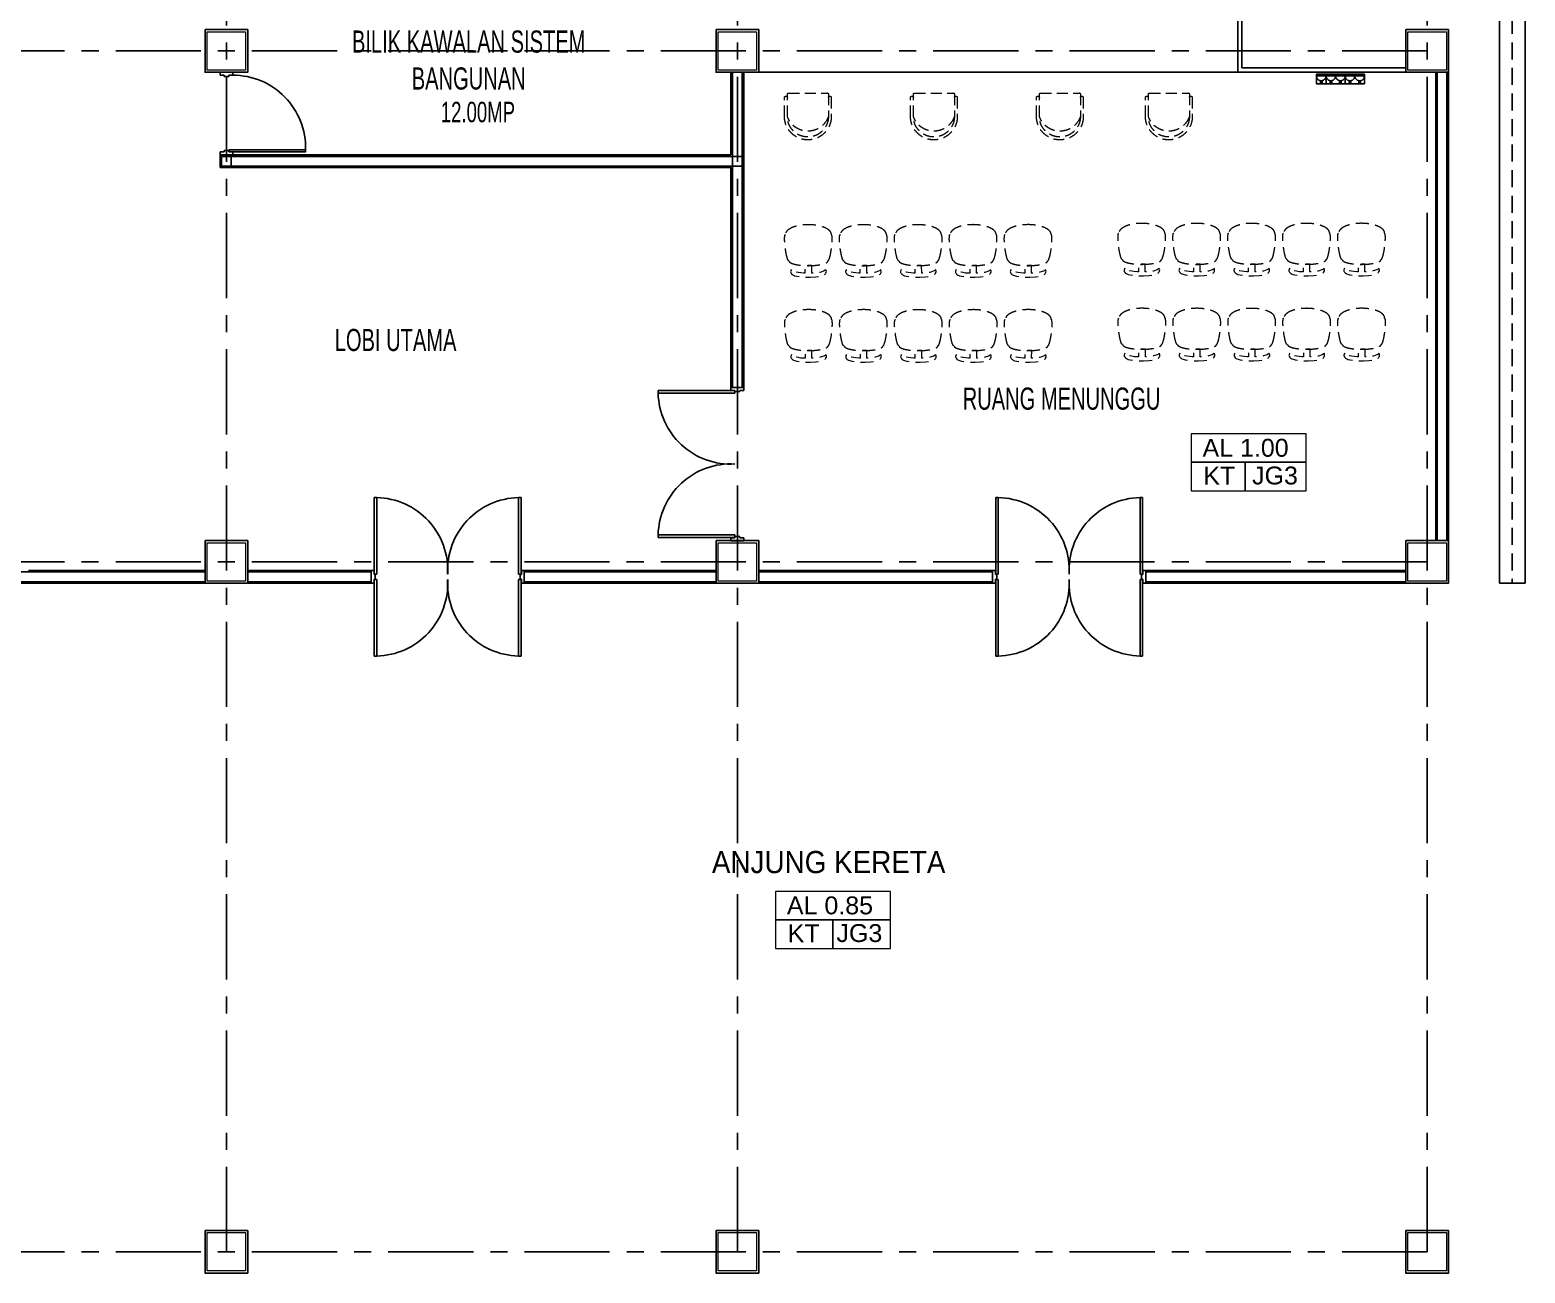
# Model space of a CAD drawing. Header units: millimetres. Extents: x 401562 to 564367, y -269451 to 12039.
# Drawn here: x 504184 to 521742, y -237029 to -222432 of the extents above; entities that cross this region are included whole.
import ezdxf

# ---------------------------------------------------------------- set-up
doc = ezdxf.new("R2010")
doc.units = ezdxf.units.MM
doc.header["$MEASUREMENT"] = 0
for name, pattern in [('CENTER', [2, 1.25, -0.25, 0.25, -0.25]), ('DASHED', [19.05, 12.7, -6.35]), ('HIDDEN', [0.375, 0.25, -0.125])]:
    doc.linetypes.add(name, pattern=pattern)
for name, color, linetype, lineweight in [('A-FLOR-OTLN', 6, 'Continuous', 9), ('FURNITURE', 9, 'Continuous', 9), ('ID-fur', 9, 'Continuous', 9), ('ID-WORKSTATION', 7, 'Continuous', 9)]:
    doc.layers.add(name, color=color, linetype=linetype, lineweight=lineweight)
for name, color, linetype in [('C-door', 1, 'Continuous'), ('G2-text', 3, 'Continuous'), ('GRID', 9, 'Continuous'), ('Hatch-wall', 240, 'Continuous'), ('KODING', 7, 'Continuous'), ('LINE', 1, 'Continuous'), ('PERABUT', 7, 'HIDDEN'), ('SILING', 8, 'Continuous'), ('VPORT', 2, 'Continuous'), ('WALL', 3, 'Continuous')]:
    doc.layers.add(name, color=color, linetype=linetype)
doc.layers.get('VPORT').off()
doc.styles.add('ARIAL', font='arial.ttf', dxfattribs={"width": 0.65, "height": 1.6})
doc.styles.get("Standard").update_dxf_attribs({"font": 'arial.ttf'})

# ---------------------------------------------------------------- blocks, each defined once
blk = doc.blocks.new('P9')
at = {"layer": 'C-door', "color": 12}
for p, q in [((533038, 332560), (533038, 332560)), ((533038, 332560), (533188, 332560)), ((533038, 332560), (533038, 332525)), ((533188, 332525), (533188, 332560)), ((532183, 332523), (533083, 332523)), ((532183, 332523), (532183, 332493)), ((532183, 332493), (533083, 332493)), ((533038, 332525), (533085, 332525)), ((533083, 332523), (533083, 332493)), ((533085, 332525), (533085, 332510)), ((533085, 332510), (533141, 332510)), ((533141, 332525), (533188, 332525)), ((533141, 332510), (533141, 332525)), ((532183, 330827), (533083, 330827)), ((532183, 330797), (532183, 330827)), ((532183, 330797), (533083, 330797)), ((533038, 330760), (533038, 330795)), ((533038, 330795), (533085, 330795)), ((533083, 330797), (533083, 330827)), ((533085, 330810), (533141, 330810)), ((533085, 330795), (533085, 330810)), ((533085, 330795), (533085, 330810)), ((533141, 330810), (533141, 330795)), ((533141, 330795), (533188, 330795)), ((533188, 330795), (533188, 330760)), ((533038, 330760), (533038, 330760)), ((533038, 330760), (533188, 330760))]:
    blk.add_line(p, q, dxfattribs=at)
at = {"layer": 'Hatch-wall', "color": 1, "ltscale": 2}
for centre, start, end in [((533034, 332510), 181.13, 273.2981), ((533034, 330810), 86.7019, 178.87)]:
    blk.add_arc(centre, 851, start, end, dxfattribs=at)
blk = doc.blocks.new('Haw Par_dwg_CHAIR2-166829-1 Ground Floor Lvl')
at = {"layer": 'ID-fur', "color": 9, "linetype": 'DASHED', "ltscale": 10}
for p, q in [((-275, 325), (-275, 104)), ((-241, 325), (-241, 65)), ((241, 65), (241, 325)), ((275, 104), (275, 325)), ((-226, 50), (226, 50))]:
    blk.add_line(p, q, dxfattribs=at)
for centre, radius, start, end in [((0, 325), 275, 0, 180), ((0, 325), 241, 0, 180), ((0, 244), 254, 18.6472, 161.3528), ((-258, 104), 17, 180, 0), ((-226, 65), 15.4, 180, 270), ((226, 65), 15.4, 270, 0), ((258, 104), 17, 180, 360)]:
    blk.add_arc(centre, radius, start, end, dxfattribs=at)
blk = doc.blocks.new('waiting chair')
at = {"layer": 'FURNITURE', "color": 9, "linetype": 'DASHED', "ltscale": 12, "flags": 128}
for points in [[(814234, 158987), (814241, 158976), (814247, 158969), (814253, 158965), (814260, 158963), (814264, 158962), (814274, 158963), (814276, 158962), (814280, 158962), (814286, 158963), (814290, 158964), (814298, 158969), (814304, 158973), (814316, 158983), (814334, 159000), (814365, 159037), (814403, 159092), (814425, 159129), (814455, 159188), (814469, 159219), (814479, 159249), (814486, 159282), (814485, 159298), (814481, 159306), (814478, 159312), (814472, 159321), (814461, 159329), (814451, 159331), (814443, 159332), (814439, 159331), (814443, 159328), (814446, 159322), (814446, 159302), (814435, 159259), (814424, 159228), (814411, 159200), (814394, 159171), (814317, 159217), (814276, 159148), (814353, 159102), (814346, 159088), (814326, 159061), (814307, 159037), (814291, 159020), (814279, 159008), (814268, 158998), (814257, 158991), (814250, 158988), (814244, 158986), (814231, 158988), (814234, 158987), (814234, 158987)], [(813905, 158433), (813911, 158422), (813917, 158415), (813923, 158411), (813930, 158408), (813934, 158408), (813944, 158409), (813946, 158408), (813951, 158408), (813956, 158408), (813960, 158410), (813969, 158414), (813975, 158418), (813987, 158428), (814005, 158446), (814036, 158483), (814073, 158537), (814095, 158574), (814126, 158633), (814139, 158665), (814149, 158695), (814156, 158727), (814155, 158744), (814151, 158752), (814148, 158757), (814142, 158767), (814131, 158775), (814121, 158777), (814113, 158777), (814110, 158777), (814113, 158774), (814116, 158768), (814116, 158747), (814106, 158704), (814094, 158674), (814081, 158646), (814064, 158616), (813987, 158662), (813946, 158593), (814023, 158547), (814016, 158534), (813997, 158507), (813977, 158483), (813961, 158465), (813949, 158453), (813938, 158444), (813927, 158437), (813921, 158433), (813914, 158431), (813902, 158434), (813905, 158433), (813905, 158433)], [(815093, 158478), (815099, 158467), (815105, 158461), (815111, 158457), (815118, 158454), (815122, 158453), (815132, 158455), (815134, 158454), (815139, 158453), (815144, 158454), (815148, 158456), (815157, 158460), (815163, 158464), (815175, 158474), (815193, 158492), (815224, 158529), (815261, 158583), (815283, 158620), (815314, 158679), (815327, 158711), (815337, 158741), (815344, 158773), (815343, 158790), (815339, 158798), (815336, 158803), (815330, 158813), (815319, 158820), (815309, 158823), (815301, 158823), (815298, 158823), (815301, 158819), (815304, 158813), (815304, 158793), (815294, 158750), (815282, 158720), (815269, 158691), (815252, 158662), (815175, 158708), (815134, 158639), (815211, 158593), (815204, 158580), (815185, 158553), (815165, 158528), (815149, 158511), (815137, 158499), (815126, 158490), (815115, 158482), (815109, 158479), (815102, 158477), (815090, 158480), (815093, 158478), (815093, 158478)], [(813575, 157878), (813581, 157867), (813587, 157861), (813593, 157857), (813600, 157854), (813604, 157853), (813614, 157855), (813616, 157854), (813621, 157853), (813626, 157854), (813631, 157856), (813639, 157860), (813645, 157864), (813657, 157874), (813675, 157892), (813706, 157929), (813743, 157983), (813766, 158020), (813796, 158079), (813809, 158111), (813820, 158141), (813826, 158173), (813825, 158190), (813821, 158198), (813818, 158203), (813812, 158213), (813801, 158220), (813791, 158223), (813783, 158223), (813780, 158223), (813783, 158219), (813786, 158213), (813786, 158193), (813776, 158150), (813764, 158120), (813751, 158091), (813735, 158062), (813657, 158108), (813616, 158039), (813694, 157993), (813686, 157980), (813667, 157953), (813647, 157928), (813632, 157911), (813620, 157899), (813608, 157890), (813598, 157882), (813591, 157879), (813584, 157877), (813572, 157880), (813575, 157878), (813575, 157878)], [(814763, 157924), (814769, 157913), (814775, 157907), (814781, 157902), (814788, 157900), (814792, 157899), (814802, 157901), (814804, 157900), (814809, 157899), (814814, 157900), (814819, 157901), (814827, 157906), (814833, 157910), (814845, 157920), (814863, 157937), (814894, 157974), (814931, 158029), (814954, 158066), (814984, 158125), (814997, 158157), (815008, 158186), (815014, 158219), (815013, 158236), (815009, 158243), (815006, 158249), (815000, 158258), (814989, 158266), (814979, 158268), (814971, 158269), (814968, 158268), (814971, 158265), (814974, 158259), (814974, 158239), (814964, 158196), (814952, 158165), (814939, 158137), (814923, 158108), (814845, 158154), (814804, 158085), (814882, 158039), (814874, 158025), (814855, 157998), (814835, 157974), (814820, 157957), (814808, 157945), (814796, 157935), (814786, 157928), (814779, 157925), (814772, 157923), (814760, 157925), (814763, 157924), (814763, 157924)], [(813245, 157324), (813251, 157313), (813258, 157306), (813263, 157302), (813270, 157300), (813274, 157299), (813284, 157301), (813287, 157300), (813291, 157299), (813296, 157300), (813301, 157301), (813309, 157306), (813315, 157310), (813327, 157320), (813345, 157337), (813376, 157374), (813414, 157429), (813436, 157466), (813466, 157525), (813480, 157557), (813490, 157586), (813496, 157619), (813496, 157636), (813492, 157643), (813489, 157649), (813483, 157658), (813471, 157666), (813462, 157668), (813454, 157669), (813450, 157668), (813454, 157665), (813456, 157659), (813457, 157639), (813446, 157596), (813434, 157565), (813422, 157537), (813405, 157508), (813327, 157554), (813286, 157485), (813364, 157439), (813356, 157425), (813337, 157398), (813318, 157374), (813302, 157357), (813290, 157345), (813278, 157335), (813268, 157328), (813261, 157325), (813254, 157323), (813242, 157325), (813245, 157324), (813245, 157324)], [(814433, 157370), (814439, 157359), (814446, 157352), (814451, 157348), (814458, 157345), (814462, 157345), (814472, 157346), (814475, 157345), (814479, 157345), (814484, 157345), (814489, 157347), (814497, 157351), (814503, 157356), (814515, 157365), (814533, 157383), (814564, 157420), (814602, 157474), (814624, 157512), (814654, 157570), (814668, 157602), (814678, 157632), (814684, 157664), (814684, 157681), (814680, 157689), (814677, 157694), (814671, 157704), (814659, 157712), (814650, 157714), (814642, 157714), (814638, 157714), (814642, 157711), (814644, 157705), (814645, 157684), (814634, 157642), (814622, 157611), (814610, 157583), (814593, 157553), (814515, 157599), (814474, 157530), (814552, 157484), (814544, 157471), (814525, 157444), (814506, 157420), (814490, 157402), (814478, 157391), (814466, 157381), (814456, 157374), (814449, 157370), (814442, 157368), (814430, 157371), (814433, 157370), (814433, 157370)], [(814103, 156815), (814110, 156804), (814116, 156798), (814122, 156794), (814129, 156791), (814133, 156790), (814143, 156792), (814145, 156791), (814149, 156790), (814155, 156791), (814159, 156793), (814167, 156797), (814173, 156801), (814185, 156811), (814203, 156829), (814234, 156866), (814272, 156920), (814294, 156957), (814324, 157016), (814338, 157048), (814348, 157078), (814355, 157110), (814354, 157127), (814350, 157135), (814347, 157140), (814341, 157150), (814330, 157157), (814320, 157160), (814312, 157160), (814308, 157160), (814312, 157156), (814314, 157150), (814315, 157130), (814304, 157087), (814292, 157057), (814280, 157029), (814263, 156999), (814186, 157045), (814145, 156976), (814222, 156930), (814215, 156917), (814195, 156890), (814176, 156866), (814160, 156848), (814148, 156836), (814137, 156827), (814126, 156819), (814119, 156816), (814113, 156814), (814100, 156817), (814103, 156815), (814103, 156815)], [(812915, 156770), (812922, 156759), (812928, 156752), (812934, 156748), (812941, 156745), (812945, 156745), (812955, 156746), (812957, 156745), (812961, 156745), (812967, 156745), (812971, 156747), (812979, 156751), (812985, 156755), (812997, 156765), (813015, 156783), (813046, 156820), (813084, 156874), (813106, 156912), (813136, 156970), (813150, 157002), (813160, 157032), (813167, 157064), (813166, 157081), (813162, 157089), (813159, 157094), (813153, 157104), (813142, 157112), (813132, 157114), (813124, 157114), (813120, 157114), (813124, 157111), (813126, 157105), (813127, 157084), (813116, 157041), (813105, 157011), (813092, 156983), (813075, 156953), (812998, 156999), (812957, 156930), (813034, 156884), (813027, 156871), (813007, 156844), (812988, 156820), (812972, 156802), (812960, 156791), (812949, 156781), (812938, 156774), (812931, 156770), (812925, 156768), (812912, 156771), (812915, 156770), (812915, 156770)], [(813773, 156261), (813780, 156250), (813786, 156244), (813792, 156240), (813799, 156237), (813803, 156236), (813813, 156238), (813815, 156237), (813819, 156236), (813825, 156237), (813829, 156238), (813837, 156243), (813844, 156247), (813856, 156257), (813873, 156274), (813904, 156312), (813942, 156366), (813964, 156403), (813995, 156462), (814008, 156494), (814018, 156523), (814025, 156556), (814024, 156573), (814020, 156580), (814017, 156586), (814011, 156596), (814000, 156603), (813990, 156606), (813982, 156606), (813978, 156605), (813982, 156602), (813985, 156596), (813985, 156576), (813974, 156533), (813963, 156502), (813950, 156474), (813933, 156445), (813856, 156491), (813815, 156422), (813892, 156376), (813885, 156362), (813866, 156335), (813846, 156311), (813830, 156294), (813818, 156282), (813807, 156272), (813796, 156265), (813789, 156262), (813783, 156260), (813770, 156262), (813773, 156261), (813773, 156261)]]:
    blk.add_lwpolyline(points, dxfattribs=at)
at = {"layer": 'FURNITURE', "color": 9, "linetype": 'DASHED', "ltscale": 12}
for centre, major_axis, ratio, start_param, end_param in [((813983, 159370), (138, 231), 0.425532, 0, 3.141593), ((814243, 159505), (123, -96), 0.143298, 0, 3.141593), ((814249, 159211), (117, 197), 0.25, 3.141593, 6.283185), ((813653, 158815), (138, 231), 0.425532, 0, 3.141593), ((814841, 158861), (138, 231), 0.425532, 0, 3.141593), ((815102, 158996), (123, -96), 0.143298, 0, 3.141593), ((813914, 158950), (123, -96), 0.143298, 0, 3.141593), ((815107, 158703), (117, 197), 0.25, 3.141593, 6.283185), ((813919, 158657), (117, 197), 0.25, 3.141593, 6.283185), ((814512, 158307), (138, 231), 0.425532, 0, 3.141593), ((814772, 158442), (123, -96), 0.143298, 0, 3.141593), ((813324, 158261), (138, 231), 0.425532, 0, 3.141593), ((813584, 158396), (123, -96), 0.143298, 0, 3.141593), ((813589, 158103), (117, 197), 0.25, 3.141593, 6.283185), ((814777, 158149), (117, 197), 0.25, 3.141593, 6.283185), ((814182, 157752), (138, 231), 0.425532, 0, 3.141593), ((812994, 157707), (138, 231), 0.425532, 0, 3.141593), ((813254, 157842), (123, -96), 0.143298, 0, 3.141593), ((814442, 157887), (123, -96), 0.143298, 0, 3.141593), ((813260, 157548), (117, 197), 0.25, 3.141593, 6.283185), ((814448, 157594), (117, 197), 0.25, 3.141593, 6.283185), ((812664, 157152), (138, 231), 0.425532, 0, 3.141593), ((812924, 157287), (123, -96), 0.143298, 0, 3.141593), ((813852, 157198), (138, 231), 0.425532, 0, 3.141593), ((814112, 157333), (123, -96), 0.143298, 0, 3.141593), ((812930, 156994), (117, 197), 0.25, 3.141593, 6.283185), ((814118, 157040), (117, 197), 0.25, 3.141593, 6.283185), ((813522, 156644), (138, 231), 0.425532, 0, 3.141593), ((813782, 156779), (123, -96), 0.143298, 0, 3.141593), ((813788, 156486), (117, 197), 0.25, 3.141593, 6.283185)]:
    blk.add_ellipse(centre, major_axis=major_axis, ratio=ratio, start_param=start_param, end_param=end_param, dxfattribs=at)
at = {"layer": 'FURNITURE', "color": 9, "linetype": 'DASHED', "ltscale": 12, "extrusion": (0, 0, -1)}
for centre in [(813988, 159075), (813658, 158520), (814846, 158566), (813328, 157966), (814516, 158012), (814186, 157458), (812998, 157412), (813857, 156903), (812669, 156858), (813527, 156349)]:
    blk.add_ellipse(centre, major_axis=(143, -62), ratio=0.143298, start_param=0, end_param=3.141593, dxfattribs=at)
blk = doc.blocks.new('A$C1D291586')
at = {"color": 141}
for p, q in [((147, 564, 163082), (34, 564, 163082)), ((34, 564, 163082), (34, 338, 163082)), ((56, 564, 163082), (56, 338, 163082)), ((147, 338, 163082), (147, 564, 163082)), ((113, 507, 163082), (147, 507, 163082)), ((113, 394, 163082), (147, 394, 163082)), ((130, 525, 163082), (130, 490, 163082)), ((130, 412, 163082), (130, 377, 163082)), ((34, 338, 163082), (147, 338, 163082)), ((147, 338, 163082), (34, 338, 163082)), ((34, 338, 163082), (34, 113, 163082)), ((56, 338, 163082), (56, 113, 163082)), ((113, 282, 163082), (147, 282, 163082)), ((130, 299, 163082), (130, 264, 163082)), ((130, 187, 163082), (130, 152, 163082)), ((147, 113, 163082), (147, 338, 163082)), ((34, 113, 163082), (147, 113, 163082)), ((56, 113, 163082), (56, 0, 163082)), ((113, 169, 163082), (147, 169, 163082)), ((113, 56, 163082), (147, 56, 163082)), ((130, 74, 163082), (130, 39, 163082))]:
    blk.add_line(p, q, dxfattribs=at)
at = {"color": 141, "elevation": 163082}
blk.add_lwpolyline([(34, 0), (147, 0), (147, 113), (34, 113)], close=True, dxfattribs=at)
at = {"color": 141}
for centre in [(56, 507, 163082), (56, 394, 163082), (56, 282, 163082), (56, 169, 163082), (56, 56, 163082)]:
    blk.add_arc(centre, 56.4, 270, 90, dxfattribs=at)
blk = doc.blocks.new('A$C619F5F31')
at = {"layer": 'C-door', "color": 12}
for p, q in [((0, 849, 0), (35, 849, 0)), ((0, 849, 0), (0, 699, 0)), ((35, 849, 0), (35, 802, 0)), ((35, 802, 0), (50, 802, 0)), ((35, 746, 0), (35, 699, 0)), ((50, 746, 0), (35, 746, 0)), ((50, 802, 0), (50, 746, 0)), ((920, 802), (920, 746)), ((920, 802), (935, 802)), ((920, 746), (935, 746)), ((970, 849), (935, 849)), ((935, 849), (935, 802)), ((935, 746), (935, 699)), ((970, 849), (970, 849)), ((970, 849), (970, 699)), ((35, 699, 0), (0, 699, 0)), ((935, 699), (970, 699))]:
    blk.add_line(p, q, dxfattribs=at)
blk.add_lwpolyline([(910, 804), (910, 1704), (933, 1704), (933, 804)], close=True, dxfattribs=at)
at = {"layer": 'Hatch-wall', "color": 1, "ltscale": 2}
blk.add_arc((887, 852, 0), 852, 88.5062, 180.2022, dxfattribs=at)

msp = doc.modelspace()

# ---------------------------------------------------------------- linework, layer by layer
at = {"layer": 'A-FLOR-OTLN', "color": 6, "linetype": 'Continuous', "ltscale": 12}
for points in [[(506266.3, -222453.8), (506717.4, -222453.8), (506717.4, -222903.8), (506266.3, -222903.8)], [(512266.3, -222453.6), (512717.4, -222453.6), (512717.4, -222903.6), (512266.3, -222903.6)], [(520366, -222453.7), (520817, -222453.7), (520817, -222903.7), (520366, -222903.7)], [(506266.2, -228453.6), (506717.2, -228453.6), (506717.2, -228903.6), (506266.2, -228903.6)], [(512266.2, -228453.6), (512717.3, -228453.6), (512717.3, -228903.6), (512266.2, -228903.6)], [(520365.7, -228453.7), (520816.7, -228453.7), (520816.7, -228903.7), (520365.7, -228903.7)], [(506266.4, -236553.6), (506717.4, -236553.6), (506717.4, -237003.6), (506266.4, -237003.6)], [(512266.2, -236553.6), (512717.2, -236553.6), (512717.2, -237003.6), (512266.2, -237003.6)], [(512266.4, -236553.6), (512717.4, -236553.6), (512717.4, -237003.6), (512266.4, -237003.6)], [(520366.1, -236553.7), (520817.2, -236553.7), (520817.2, -237003.7), (520366.1, -237003.7)], [(520366.2, -236553.7), (520817.2, -236553.7), (520817.2, -237003.7), (520366.2, -237003.7)]]:
    msp.add_lwpolyline(points, close=True, dxfattribs=at)
at = {"layer": 'GRID', "linetype": 'CENTER', "ltscale": 800}
for p, q in [((506492, -200581), (506491.6, -236778.6)), ((512492, -200581), (512491.6, -236778.6)), ((520591.9, -200581), (520591.6, -236778.6)), ((520591.9, -222678.6), (451506.1, -222678.6)), ((520591.7, -228678.6), (451506.1, -228678.6)), ((520591.9, -236778.6), (451506.1, -236778.6))]:
    msp.add_line(p, q, dxfattribs=at)
at = {"layer": 'GRID', "color": 1, "linetype": 'HIDDEN', "ltscale": 800}
msp.add_line((521591.4, -203678.6), (521591.6, -228928.7), dxfattribs=at)
at = {"layer": 'KODING', "color": 1, "linetype": 'Continuous'}
for p, q in [((517819, -227509.1), (519169.5, -227509.1)), ((518455.9, -227844.4), (518455.9, -227509.1)), ((512938.6, -232882), (514289.1, -232882)), ((513613.9, -233217.3), (513613.9, -232882))]:
    msp.add_line(p, q, dxfattribs=at)
at = {"layer": 'KODING', "color": 7, "linetype": 'Continuous', "lineweight": 20}
for points in [[(519169.5, -227844.4), (519169.5, -227173.8), (517819, -227173.8), (517819, -227844.4)], [(514289.1, -233217.3), (514289.1, -232546.7), (512938.6, -232546.7), (512938.6, -233217.3)]]:
    msp.add_lwpolyline(points, close=True, dxfattribs=at)
at = {"layer": 'LINE', "linetype": 'Continuous', "ltscale": 800}
for p, q in [((521741.4, -203528.6), (521741.6, -228928.7)), ((521441.4, -203828.6), (521441.6, -228928.7)), ((521441.6, -228928.7), (521741.6, -228928.7))]:
    msp.add_line(p, q, dxfattribs=at)
at = {"layer": 'LINE', "color": 9, "linetype": 'Continuous', "ltscale": 2000}
for p, q in [((512416.9, -223603.7), (512416.9, -222928.6)), ((512416.9, -223898.7), (512416.9, -222928.6)), ((512566.8, -222928.6), (512566.8, -226628.6)), ((512566.8, -222928.6), (512566.8, -223603.7)), ((520692, -222928.7), (520691.7, -228428.7)), ((520842, -222928.7), (520841.7, -228428.7)), ((506416.9, -223898.8), (506416.9, -224048.9)), ((512416.9, -226659), (512416.9, -224048.8)), ((504016.8, -228928.6), (508189.9, -228928.6)), ((504166.9, -228778.4), (506241.2, -228778.4)), ((506742.2, -228778.4), (508189.9, -228778.4)), ((509989.9, -228778.4), (512241.2, -228778.4)), ((509989.9, -228928.6), (515487.6, -228928.6)), ((512742.3, -228778.4), (515487.6, -228778.4)), ((517287.6, -228778.4), (520340.7, -228778.4)), ((517287.6, -228928.6), (520340.7, -228928.6))]:
    msp.add_line(p, q, dxfattribs=at)
for points in [[(506241.3, -222428.8), (506742.4, -222428.8), (506742.4, -222928.8), (506241.3, -222928.8)], [(512241.3, -222428.6), (512742.4, -222428.6), (512742.4, -222928.6), (512241.3, -222928.6)], [(520341, -222428.7), (520842, -222428.7), (520842, -222928.7), (520341, -222928.7)], [(506241.2, -228428.6), (506742.2, -228428.6), (506742.2, -228928.6), (506241.2, -228928.6)], [(512241.2, -228428.6), (512742.3, -228428.6), (512742.3, -228928.6), (512241.2, -228928.6)], [(520340.7, -228428.7), (520841.7, -228428.7), (520841.7, -228928.7), (520340.7, -228928.7)], [(506241.4, -236528.6), (506742.4, -236528.6), (506742.4, -237028.6), (506241.4, -237028.6)], [(512241.2, -236528.6), (512742.2, -236528.6), (512742.2, -237028.6), (512241.2, -237028.6)], [(512241.4, -236528.6), (512742.4, -236528.6), (512742.4, -237028.6), (512241.4, -237028.6)], [(520341.1, -236528.7), (520842.2, -236528.7), (520842.2, -237028.7), (520341.1, -237028.7)], [(520341.2, -236528.7), (520842.2, -236528.7), (520842.2, -237028.7), (520341.2, -237028.7)]]:
    msp.add_lwpolyline(points, close=True, dxfattribs=at)
at = {"layer": 'PERABUT', "color": 40, "linetype": 'ByBlock', "ltscale": 800}
msp.add_line((512566.8, -222928.6), (518366.9, -222928.6), dxfattribs=at)
at = {"layer": 'SILING', "color": 9}
for p, q in [((512416.9, -223898.7, 0), (506416.9, -223898.8, 0)), ((512416.9, -224048.8, 0), (506416.9, -224048.9, 0))]:
    msp.add_line(p, q, dxfattribs=at)
at = {"layer": 'WALL', "color": 2, "ltscale": 200}
for p, q in [((518366.9, -219753.4), (518366.9, -222928.7)), ((518416.9, -219753.4), (518416.9, -222878.7)), ((520341, -222928.7), (518366.9, -222928.7)), ((520341, -222878.7), (518416.9, -222878.7))]:
    msp.add_line(p, q, dxfattribs=at)
at = {"layer": 'WALL'}
for p, q in [((512434.9, -222928.6), (512434.9, -226628.6)), ((512434.9, -222928.6), (512434.9, -223603.7)), ((512548.8, -222928.6), (512548.9, -226628.6)), ((512548.8, -222928.6), (512548.8, -223603.7)), ((520709.5, -228428.7), (520709.5, -222928.7)), ((520823.5, -228428.7), (520823.5, -222928.7)), ((512548.8, -223916.7, 0), (506434.9, -223916.7, 0)), ((506434.9, -223916.7), (506434.9, -224030.8)), ((506548.9, -223916.7), (506548.9, -224030.8)), ((512548.8, -224030.7, 0), (506434.9, -224030.8, 0)), ((504034.8, -228796.4), (506241.2, -228796.4)), ((504034.8, -228910.6), (506241.2, -228910.6)), ((506742.2, -228796.4), (508189.9, -228796.4)), ((506742.2, -228910.6), (508189.9, -228910.6)), ((509989.9, -228796.4), (512241.2, -228796.4)), ((509989.9, -228910.6), (512241.2, -228910.6)), ((512742.3, -228796.4), (515487.6, -228796.4)), ((512742.3, -228910.6), (515487.6, -228910.6)), ((517287.6, -228796.4), (520340.7, -228796.4)), ((517287.6, -228910.6), (520340.7, -228910.6))]:
    msp.add_line(p, q, dxfattribs=at)

# ---------------------------------------------------------------- block references
at = {"layer": 'A-FLOR-OTLN', "color": 6, "linetype": 'Continuous', "ltscale": 12, "rotation": 270}
msp.add_blockref('A$C619F5F31', (505717.6, -222928.8, 0), dxfattribs=at)
at = {"layer": 'ID-WORKSTATION', "xscale": -1, "rotation": 180}
for p in [(513319.9, -223122.8), (514799.5, -223122.8), (516279.1, -223122.8), (517558.7, -223122.8)]:
    msp.add_blockref('Haw Par_dwg_CHAIR2-166829-1 Ground Floor Lvl', p, dxfattribs=at)
at = {"layer": 'LINE', "color": 1, "rotation": 270}
msp.add_blockref('A$C1D291586', (519291.5, -222916.3), dxfattribs=at)
at = {"layer": 'LINE', "rotation": 300.7498365268301}
for p in [(-37238.7, 393226.1), (-33323.5, 393241.7)]:
    msp.add_blockref('waiting chair', p, dxfattribs=at)
at = {"layer": 'VPORT', "color": 3}
msp.add_blockref('P9', (-20621.5, -559188.9), dxfattribs=at)
at = {"layer": 'VPORT', "color": 3, "xscale": -1, "rotation": 90}
for p in [(840750.1, 304259.8), (848047.8, 304259.8)]:
    msp.add_blockref('P9', p, dxfattribs=at)
at = {"layer": 'VPORT', "color": 3, "rotation": 90}
for p in [(840750.1, -761966.7), (848047.8, -761966.7)]:
    msp.add_blockref('P9', p, dxfattribs=at)

# ---------------------------------------------------------------- texts
at = {"layer": 'G2-text', "linetype": 'Continuous', "style": 'ARIAL', "width": 0.9}
msp.add_text('ANJUNG KERETA', height=260, dxfattribs=at).set_placement((512192.6, -232332.7))
at = {"layer": 'G2-text', "linetype": 'Continuous', "attachment_point": 5, "style": 'ARIAL'}
for s, insert, char_height, width in [('BILIK KAWALAN SISTEM BANGUNAN', (509337.2, -222787.2), 260, 2733.955), ('12.00MP', (509445.2, -223397.7), 240, 4007.209), ('LOBI UTAMA', (508478.6, -226074.4, 163082.3), 260, 2733.955), ('RUANG MENUNGGU', (516298.4, -226763, 163082.3), 260, 2733.955)]:
    msp.add_mtext(s, dxfattribs=dict(at, insert=insert, char_height=char_height, width=width))
at = {"layer": 'KODING', "color": 0, "linetype": 'Continuous', "char_height": 210, "width": 1404.659, "attachment_point": 8, "line_spacing_factor": 0.798462}
for s, insert in [('AL 1.00', (518459.5, -227446.3)), ('{\\fArial|b0|i0|c0|p34;KT}', (518151, -227771.6)), ('{\\fArial|b0|i0|c0|p34;JG3}', (518805, -227771.6)), ('AL 0.85', (513579.1, -232819.2, -163082.3)), ('{\\fArial|b0|i0|c0|p34;KT}', (513270.7, -233144.4, -163082.3)), ('{\\fArial|b0|i0|c0|p34;JG3}', (513924.7, -233144.4, -163082.3))]:
    msp.add_mtext(s, dxfattribs=dict(at, insert=insert))

doc.saveas('drawing.dxf')
